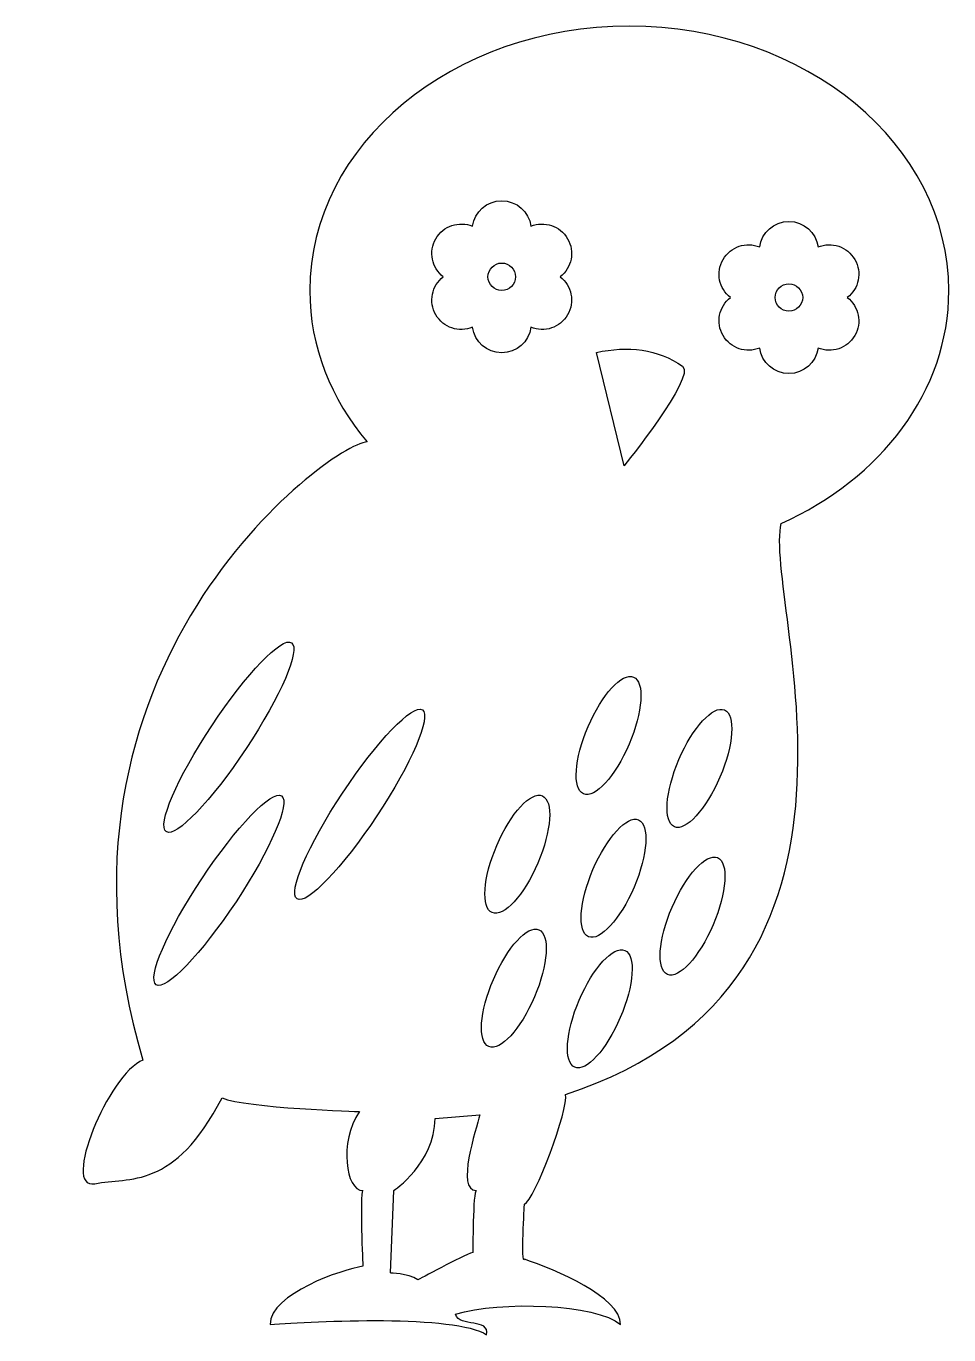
# Model space of a CAD drawing. Header units: centimetres. Extents: x -7.3 to 6.5, y -9.8 to 9.8.
import ezdxf

# ---------------------------------------------------------------- set-up
doc = ezdxf.new("R2010")
doc.units = ezdxf.units.CM
doc.header["$MEASUREMENT"] = 0
doc.layers.add('Camada 1', color=7, linetype='Continuous')

msp = doc.modelspace()

# ---------------------------------------------------------------- linework, layer by layer
at = {"layer": 'Camada 1'}
for points, knots in [([(0.12588, -7.8303), (0.12588, -7.8303), (0.0746, -8.75457), (0.12588, -8.65157), (0.12588, -8.65157), (0.588, -8.80561), (1.56355, -9.21648), (1.56355, -9.62733), (1.56355, -9.62733), (1.20419, -9.31925), (-0.23347, -9.26773), (-0.90104, -9.47329), (-0.90104, -9.47329), (-0.84976, -9.67884), (-0.38751, -9.52457), (-0.43892, -9.7814), (-0.43892, -9.7814), (-0.90104, -9.47329), (-3.00615, -9.57585), (-3.67372, -9.62736), (-3.67372, -9.62736), (-3.67372, -9.16524), (-2.59544, -8.80564), (-2.28733, -8.75461), (-2.28733, -8.75461), (-2.28733, -8.75461), (-2.33871, -7.6763), (-2.28733, -7.62481), (-2.28733, -7.62481), (-2.54403, -7.62481), (-2.64679, -6.9061), (-2.33871, -6.44395), (-2.33871, -6.44395), (-2.33871, -6.44395), (-4.03308, -6.39246), (-4.39254, -6.23842), (-4.39254, -6.23842), (-5.11137, -7.62478), (-5.77883, -7.41946), (-6.29233, -7.52222), (-6.29233, -7.52222), (-6.80583, -7.62477), (-6.08691, -5.87903), (-5.57351, -5.67371), (-5.57351, -5.67371), (-7.31926, 0.17969), (-2.80084, 3.51717), (-2.22518, 3.56811), (-2.22518, 3.56811), (-2.76488, 4.20859), (-3.08137, 4.98752), (-3.08137, 5.8277), (-3.08137, 5.8277), (-3.08138, 8.01133), (-0.94346, 9.78137), (1.69364, 9.78137), (1.69364, 9.78137), (4.33095, 9.78137), (6.46897, 8.01133), (6.46897, 5.82773), (6.46897, 5.82773), (6.46897, 4.32503), (5.45628, 3.01812), (3.96532, 2.34909), (3.96532, 2.34909), (3.68632, 1.22601), (5.92803, -4.49285), (0.74203, -6.18711), (0.74203, -6.18711), (0.79355, -6.3924), (0.27994, -7.77882), (0.12588, -7.8303)], [0, 0, 0, 0, 0.05263158, 0.05263158, 0.05263158, 0.05263158, 0.10526316, 0.10526316, 0.10526316, 0.10526316, 0.15789474, 0.15789474, 0.15789474, 0.15789474, 0.21052632, 0.21052632, 0.21052632, 0.21052632, 0.26315789, 0.26315789, 0.26315789, 0.26315789, 0.31578947, 0.31578947, 0.31578947, 0.31578947, 0.36842105, 0.36842105, 0.36842105, 0.36842105, 0.42105263, 0.42105263, 0.42105263, 0.42105263, 0.47368421, 0.47368421, 0.47368421, 0.47368421, 0.52631579, 0.52631579, 0.52631579, 0.52631579, 0.57894737, 0.57894737, 0.57894737, 0.57894737, 0.63157895, 0.63157895, 0.63157895, 0.63157895, 0.68421053, 0.68421053, 0.68421053, 0.68421053, 0.73684211, 0.73684211, 0.73684211, 0.73684211, 0.78947368, 0.78947368, 0.78947368, 0.78947368, 0.84210526, 0.84210526, 0.84210526, 0.84210526, 0.89473684, 0.89473684, 0.89473684, 0.89473684, 1, 1, 1, 1]), ([(-0.6488, 6.79097), (-0.84965, 6.87392), (-1.08563, 6.7969), (-1.19725, 6.60367), (-1.19725, 6.60367), (-1.30888, 6.41021), (-1.25736, 6.16753), (-1.08541, 6.03532), (-1.08541, 6.03532), (-1.25712, 5.90245), (-1.30864, 5.6594), (-1.19725, 5.46639), (-1.19725, 5.46639), (-1.08565, 5.27303), (-0.84953, 5.19691), (-0.64872, 5.27989), (-0.64872, 5.27989), (-0.62017, 5.06449), (-0.43613, 4.89815), (-0.21269, 4.89815), (-0.21269, 4.89815), (0.01078, 4.89815), (0.19548, 5.06452), (0.22371, 5.27989), (0.22371, 5.27989), (0.42456, 5.19694), (0.66054, 5.27306), (0.77203, 5.46639), (0.77203, 5.46639), (0.88398, 5.65938), (0.83206, 5.90242), (0.66053, 6.03532), (0.66053, 6.03532), (0.83248, 6.16753), (0.88421, 6.41023), (0.77203, 6.60367), (0.77203, 6.60367), (0.66053, 6.7969), (0.42455, 6.87392), (0.22371, 6.79097), (0.22371, 6.79097), (0.19527, 7.00647), (0.01077, 7.17205), (-0.21269, 7.17205), (-0.21269, 7.17205), (-0.43578, 7.17202), (-0.62004, 7.00647), (-0.6488, 6.79097)], [0, 0, 0, 0, 0.07692308, 0.07692308, 0.07692308, 0.07692308, 0.15384615, 0.15384615, 0.15384615, 0.15384615, 0.23076923, 0.23076923, 0.23076923, 0.23076923, 0.30769231, 0.30769231, 0.30769231, 0.30769231, 0.38461538, 0.38461538, 0.38461538, 0.38461538, 0.46153846, 0.46153846, 0.46153846, 0.46153846, 0.53846154, 0.53846154, 0.53846154, 0.53846154, 0.61538462, 0.61538462, 0.61538462, 0.61538462, 0.69230769, 0.69230769, 0.69230769, 0.69230769, 0.76923077, 0.76923077, 0.76923077, 0.76923077, 0.84615385, 0.84615385, 0.84615385, 0.84615385, 1, 1, 1, 1]), ([(3.6429, 6.48096), (3.44229, 6.56391), (3.20631, 6.48689), (3.09458, 6.29366), (3.09458, 6.29366), (2.98282, 6.1002), (3.03433, 5.85749), (3.20631, 5.72528), (3.20631, 5.72528), (3.03481, 5.59241), (2.98329, 5.34936), (3.09458, 5.15635), (3.09458, 5.15635), (3.20631, 4.96302), (3.4423, 4.88687), (3.64311, 4.96985), (3.64311, 4.96985), (3.67153, 4.75445), (3.8556, 4.58811), (4.07906, 4.58811), (4.07906, 4.58811), (4.30271, 4.58811), (4.48744, 4.75448), (4.51565, 4.96985), (4.51565, 4.96985), (4.7165, 4.8869), (4.9525, 4.96302), (5.064, 5.15635), (5.064, 5.15635), (5.17573, 5.34934), (5.12401, 5.59238), (4.95227, 5.72528), (4.95227, 5.72528), (5.12446, 5.85749), (5.17616, 6.10019), (5.064, 6.29366), (5.064, 6.29366), (4.9525, 6.48689), (4.7165, 6.56391), (4.51565, 6.48096), (4.51565, 6.48096), (4.487, 6.69646), (4.3025, 6.86204), (4.07906, 6.86204), (4.07906, 6.86204), (3.85608, 6.86204), (3.67179, 6.69646), (3.6429, 6.48096)], [0, 0, 0, 0, 0.07692308, 0.07692308, 0.07692308, 0.07692308, 0.15384615, 0.15384615, 0.15384615, 0.15384615, 0.23076923, 0.23076923, 0.23076923, 0.23076923, 0.30769231, 0.30769231, 0.30769231, 0.30769231, 0.38461538, 0.38461538, 0.38461538, 0.38461538, 0.46153846, 0.46153846, 0.46153846, 0.46153846, 0.53846154, 0.53846154, 0.53846154, 0.53846154, 0.61538462, 0.61538462, 0.61538462, 0.61538462, 0.69230769, 0.69230769, 0.69230769, 0.69230769, 0.76923077, 0.76923077, 0.76923077, 0.76923077, 0.84615385, 0.84615385, 0.84615385, 0.84615385, 1, 1, 1, 1]), ([(-0.21221, 5.82963), (-0.09892, 5.82963), (-0.00689, 5.92165), (-0.00689, 6.03505), (-0.00689, 6.03505), (-0.00689, 6.14848), (-0.09891, 6.24047), (-0.21221, 6.24047), (-0.21221, 6.24047), (-0.32574, 6.24047), (-0.41776, 6.14845), (-0.41776, 6.03505), (-0.41776, 6.03505), (-0.41776, 5.92165), (-0.32572, 5.82963), (-0.21221, 5.82963)], [0, 0, 0, 0, 0.2, 0.2, 0.2, 0.2, 0.4, 0.4, 0.4, 0.4, 0.6, 0.6, 0.6, 0.6, 1, 1, 1, 1]), ([(4.07952, 5.51965), (4.19281, 5.51965), (4.28507, 5.61167), (4.28507, 5.72507), (4.28507, 5.72507), (4.28507, 5.83847), (4.19284, 5.93049), (4.07952, 5.93049), (4.07952, 5.93049), (3.9662, 5.93049), (3.87397, 5.83847), (3.87397, 5.72507), (3.87397, 5.72507), (3.87399, 5.61167), (3.96622, 5.51965), (4.07952, 5.51965)], [0, 0, 0, 0, 0.2, 0.2, 0.2, 0.2, 0.4, 0.4, 0.4, 0.4, 0.6, 0.6, 0.6, 0.6, 1, 1, 1, 1]), ([(2.48781, 4.69814), (2.12845, 4.95484), (1.66631, 5.00625), (1.20418, 4.90356), (1.20418, 4.90356), (1.20418, 4.90356), (1.61481, 3.20909), (1.61481, 3.20909), (1.61481, 3.20909), (1.61482, 3.20912), (2.70075, 4.54601), (2.48781, 4.69814)], [0, 0, 0, 0, 0.25, 0.25, 0.25, 0.25, 0.5, 0.5, 0.5, 0.5, 1, 1, 1, 1]), ([(-4.54659, -0.67713), (-5.06359, -1.4572), (-5.36765, -2.16562), (-5.2258, -2.25968), (-5.2258, -2.25968), (-5.08395, -2.35374), (-4.54995, -1.79753), (-4.03298, -1.01749), (-4.03298, -1.01749), (-3.51598, -0.23742), (-3.21192, 0.471), (-3.35379, 0.56504), (-3.35379, 0.56504), (-3.49561, 0.65909), (-4.02959, 0.10294), (-4.54659, -0.67713)], [0, 0, 0, 0, 0.2, 0.2, 0.2, 0.2, 0.4, 0.4, 0.4, 0.4, 0.6, 0.6, 0.6, 0.6, 1, 1, 1, 1]), ([(1.07703, -0.69013), (0.87058, -1.17241), (0.84036, -1.62202), (1.00985, -1.69454), (1.00985, -1.69454), (1.1791, -1.76733), (1.48409, -1.43527), (1.69052, -0.95299), (1.69052, -0.95299), (1.8974, -0.47071), (1.9274, -0.02113), (1.75815, 0.05142), (1.75815, 0.05142), (1.58865, 0.12418), (1.2839, -0.20784), (1.07703, -0.69013)], [0, 0, 0, 0, 0.2, 0.2, 0.2, 0.2, 0.4, 0.4, 0.4, 0.4, 0.6, 0.6, 0.6, 0.6, 1, 1, 1, 1]), ([(-2.59147, -1.68245), (-3.10847, -2.46252), (-3.41253, -3.17118), (-3.27068, -3.26521), (-3.27068, -3.26521), (-3.12884, -3.35924), (-2.59483, -2.80306), (-2.07786, -2.02278), (-2.07786, -2.02278), (-1.56086, -1.24292), (-1.2568, -0.53429), (-1.39867, -0.44023), (-1.39867, -0.44023), (-1.5405, -0.34622), (-2.07451, -0.90237), (-2.59147, -1.68245)], [0, 0, 0, 0, 0.2, 0.2, 0.2, 0.2, 0.4, 0.4, 0.4, 0.4, 0.6, 0.6, 0.6, 0.6, 1, 1, 1, 1]), ([(2.43497, -1.18228), (2.2283, -1.66456), (2.19833, -2.11414), (2.36758, -2.18669), (2.36758, -2.18669), (2.53683, -2.25945), (2.84179, -1.9274), (3.04843, -1.44514), (3.04843, -1.44514), (3.25512, -0.96286), (3.2851, -0.51325), (3.11585, -0.44073), (3.11585, -0.44073), (2.9466, -0.36792), (2.64161, -0.69997), (2.43497, -1.18228)], [0, 0, 0, 0, 0.2, 0.2, 0.2, 0.2, 0.4, 0.4, 0.4, 0.4, 0.6, 0.6, 0.6, 0.6, 1, 1, 1, 1]), ([(-4.69671, -2.96628), (-5.21371, -3.74635), (-5.51774, -4.45477), (-5.3759, -4.54883), (-5.3759, -4.54883), (-5.23406, -4.64286), (-4.70007, -4.08668), (-4.18308, -3.30664), (-4.18308, -3.30664), (-3.66608, -2.52657), (-3.36205, -1.81815), (-3.50389, -1.72409), (-3.50389, -1.72409), (-3.64571, -1.63006), (-4.17972, -2.18624), (-4.69671, -2.96628)], [0, 0, 0, 0, 0.2, 0.2, 0.2, 0.2, 0.4, 0.4, 0.4, 0.4, 0.6, 0.6, 0.6, 0.6, 1, 1, 1, 1]), ([(-0.28632, -2.46588), (-0.49299, -2.94795), (-0.5231, -3.39798), (-0.35371, -3.47053), (-0.35371, -3.47053), (-0.18446, -3.54308), (0.1205, -3.21081), (0.32717, -2.72874), (0.32717, -2.72874), (0.53384, -2.24667), (0.56384, -1.79664), (0.39456, -1.72409), (0.39456, -1.72409), (0.22528, -1.65157), (-0.07965, -1.98381), (-0.28632, -2.46588)], [0, 0, 0, 0, 0.2, 0.2, 0.2, 0.2, 0.4, 0.4, 0.4, 0.4, 0.6, 0.6, 0.6, 0.6, 1, 1, 1, 1]), ([(1.15135, -2.82523), (0.94468, -3.30751), (0.91447, -3.75712), (1.08396, -3.82964), (1.08396, -3.82964), (1.25343, -3.90243), (1.55817, -3.57037), (1.76481, -3.08809), (1.76481, -3.08809), (1.97148, -2.60581), (2.00169, -2.15623), (1.83223, -2.08368), (1.83223, -2.08368), (1.66273, -2.01093), (1.35801, -2.34298), (1.15135, -2.82523)], [0, 0, 0, 0, 0.2, 0.2, 0.2, 0.2, 0.4, 0.4, 0.4, 0.4, 0.6, 0.6, 0.6, 0.6, 1, 1, 1, 1]), ([(2.33221, -3.39015), (2.12576, -3.87222), (2.09554, -4.32225), (2.26503, -4.3948), (2.26503, -4.3948), (2.43428, -4.46735), (2.73924, -4.13508), (2.9457, -3.65301), (2.9457, -3.65301), (3.15258, -3.17094), (3.18258, -2.72091), (3.01333, -2.64836), (3.01333, -2.64836), (2.84381, -2.57581), (2.53906, -2.90807), (2.33221, -3.39015)], [0, 0, 0, 0, 0.2, 0.2, 0.2, 0.2, 0.4, 0.4, 0.4, 0.4, 0.6, 0.6, 0.6, 0.6, 1, 1, 1, 1]), ([(-0.3377, -4.46822), (-0.54437, -4.95053), (-0.57448, -5.40032), (-0.40509, -5.47287), (-0.40509, -5.47287), (-0.23573, -5.54566), (0.06902, -5.21337), (0.27589, -4.73111), (0.27589, -4.73111), (0.48232, -4.24904), (0.51253, -3.79922), (0.34304, -3.72667), (0.34304, -3.72667), (0.17379, -3.65412), (-0.13114, -3.98617), (-0.3377, -4.46822)], [0, 0, 0, 0, 0.2, 0.2, 0.2, 0.2, 0.4, 0.4, 0.4, 0.4, 0.6, 0.6, 0.6, 0.6, 1, 1, 1, 1]), ([(0.94582, -4.7763), (0.73937, -5.25858), (0.70918, -5.7084), (0.87864, -5.78095), (0.87864, -5.78095), (1.04789, -5.85371), (1.35288, -5.52145), (1.55931, -5.03916), (1.55931, -5.03916), (1.76619, -4.55709), (1.79619, -4.1073), (1.62694, -4.03475), (1.62694, -4.03475), (1.45744, -3.9622), (1.1527, -4.29425), (0.94582, -4.7763)], [0, 0, 0, 0, 0.2, 0.2, 0.2, 0.2, 0.4, 0.4, 0.4, 0.4, 0.6, 0.6, 0.6, 0.6, 1, 1, 1, 1]), ([(-1.82519, -7.62478), (-1.82519, -7.62478), (-1.87657, -8.85713), (-1.87657, -8.85713), (-1.87657, -8.85713), (-1.87657, -8.85713), (-1.61987, -8.85713), (-1.46583, -8.95968), (-1.46583, -8.95968), (-1.46583, -8.95968), (-0.79829, -8.60053), (-0.64422, -8.54902), (-0.64422, -8.54902), (-0.64422, -8.54902), (-0.64422, -7.62475), (-0.59294, -7.62475), (-0.59294, -7.62475), (-0.90105, -7.62475), (-0.59294, -6.70048), (-0.54156, -6.49519), (-0.54156, -6.49519), (-0.54156, -6.49519), (-1.2091, -6.54647), (-1.2091, -6.54647), (-1.2091, -6.54647), (-1.20913, -7.21414), (-1.82519, -7.62478), (-1.82519, -7.62478)], [0, 0, 0, 0, 0.125, 0.125, 0.125, 0.125, 0.25, 0.25, 0.25, 0.25, 0.375, 0.375, 0.375, 0.375, 0.5, 0.5, 0.5, 0.5, 0.625, 0.625, 0.625, 0.625, 0.75, 0.75, 0.75, 0.75, 1, 1, 1, 1])]:
    msp.add_open_spline(points, degree=3, knots=knots, dxfattribs=at)

doc.saveas('drawing.dxf')
